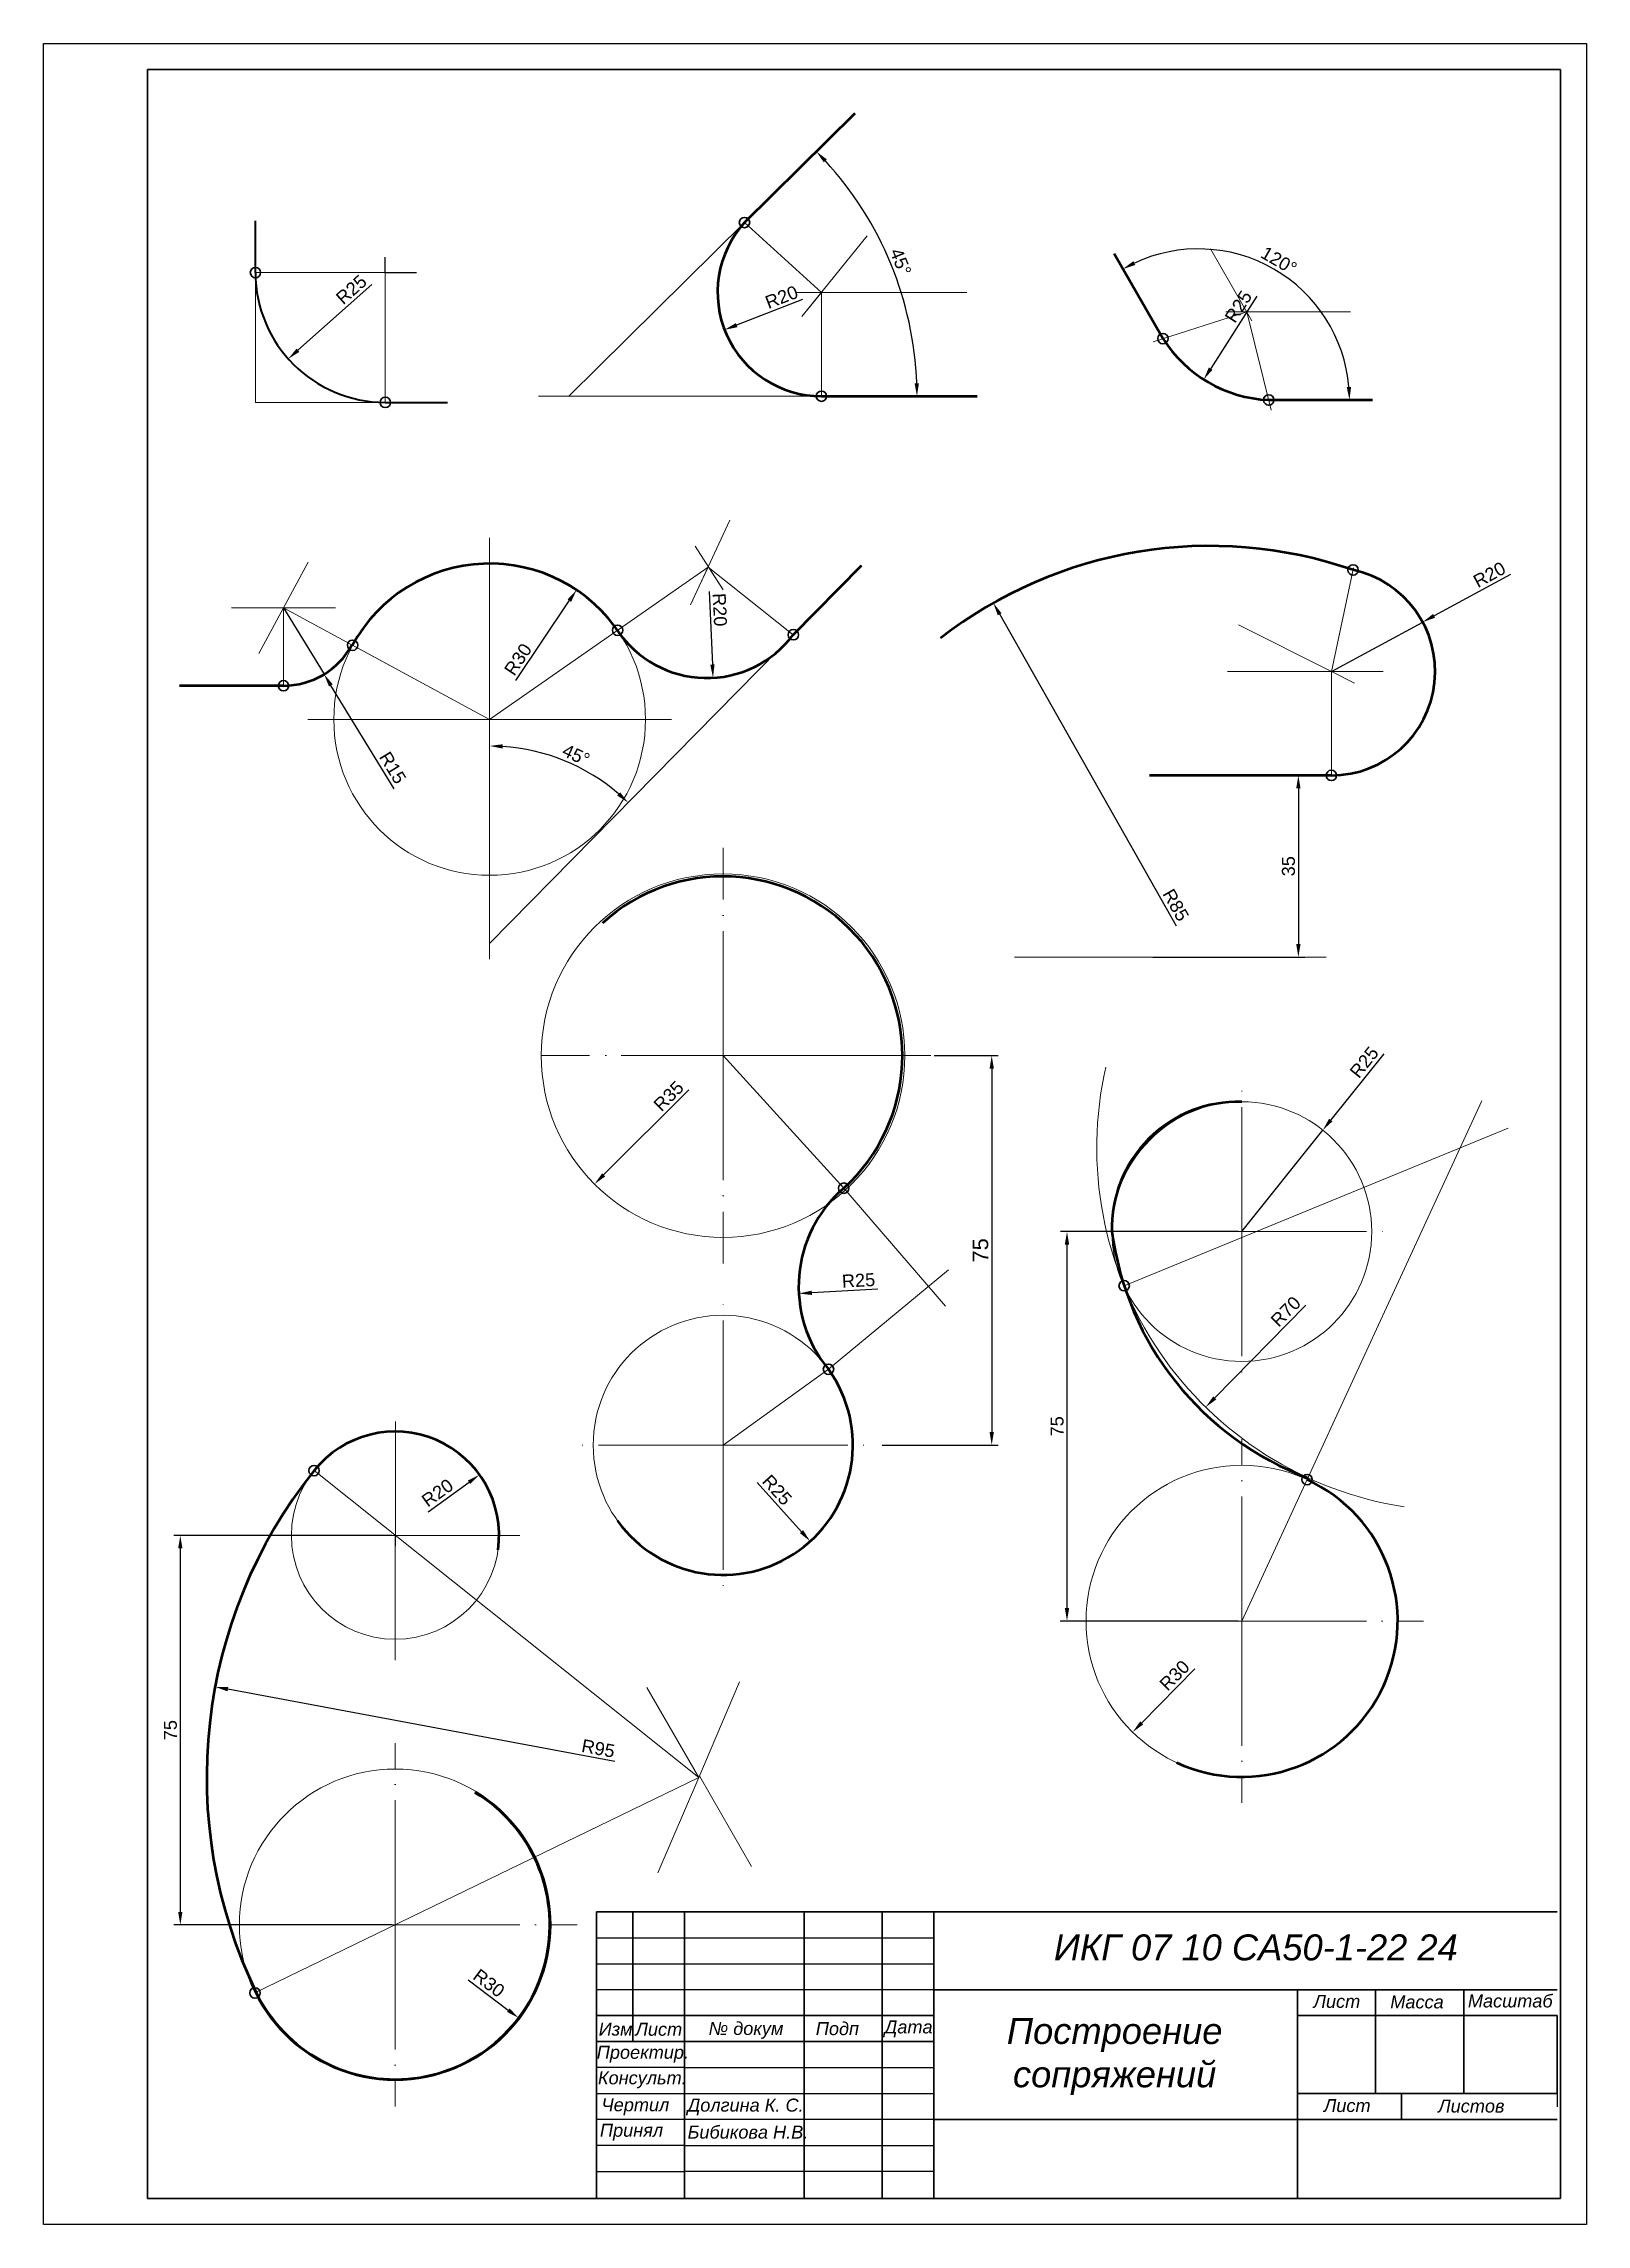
# Model space of a CAD drawing. Header units: millimetres. Extents: x 1952 to 2249, y 1576 to 1996.
import ezdxf

# ---------------------------------------------------------------- set-up
doc = ezdxf.new("R2010")
doc.units = ezdxf.units.MM
doc.linetypes.add('ACAD_ISO04W100', pattern=[30, 24, -3, 0, -3])
doc.styles.get("Standard").update_dxf_attribs({"font": 'arial.ttf'})
doc.dimstyles.new('ISO-25', dxfattribs={"dimtxt": 2.5, "dimasz": 2.5, "dimexe": 1.25, "dimexo": 0.625, "dimtad": 1, "dimtxsty": 'Standard', "dimcen": 2.5, "dimadec": 0, "dimazin": 0, "dimtfac": 1, "dimtmove": 0, "dimatfit": 3, "dimfxl": 1, "dimarcsym": 0})

# ---------------------------------------------------------------- blocks, each defined once
blk = doc.blocks.new('*D1')
at = {"color": 0, "lineweight": -2, "transparency": 16777216}
blk.add_line((2014.94, 1949.88), (2000.69, 1937.21), dxfattribs=at)
at = {"color": 0, "lineweight": 20, "transparency": 16777216}
blk.add_solid([(2000.42, 1937.52), (2000.97, 1936.9), (1998.82, 1935.55)], dxfattribs=at)
at = {"layer": 'Defpoints', "color": 0, "lineweight": 20, "transparency": 16777216}
for p in [(2017.51, 1952.16), (1998.82, 1935.55)]:
    blk.add_point(p, dxfattribs=at)
at = {"color": 0, "lineweight": 25, "transparency": 16777216, "insert": (2010.97, 1948.89), "char_height": 2.5, "attachment_point": 5, "rotation": 41.6362}
blk.add_mtext('R25', dxfattribs=at)
blk = doc.blocks.new('*D2')
at = {"color": 0, "lineweight": -2, "transparency": 16777216}
blk.add_line((2097.85, 1946.96), (2085.14, 1942.04), dxfattribs=at)
at = {"color": 0, "lineweight": 20, "transparency": 16777216}
blk.add_solid([(2084.99, 1942.43), (2085.29, 1941.65), (2082.81, 1941.14)], dxfattribs=at)
at = {"layer": 'Defpoints', "color": 0, "lineweight": 20, "transparency": 16777216}
for p in [(2101.46, 1948.35), (2082.81, 1941.14)]:
    blk.add_point(p, dxfattribs=at)
at = {"color": 0, "lineweight": 20, "transparency": 16777216, "insert": (2093.8, 1947.43), "char_height": 2.5, "attachment_point": 5, "rotation": 21.1453}
blk.add_mtext('R20', dxfattribs=at)
blk = doc.blocks.new('*D3')
at = {"color": 0, "lineweight": -2, "transparency": 16777216}
blk.add_arc((2052.84, 1928.35), 67.02, 2.1373, 42.5442, dxfattribs=at)
at = {"color": 0, "lineweight": 20, "transparency": 16777216}
for points in [[(2101.92, 1973.39), (2102.52, 1973.96), (2100.49, 1975.48)], [(2120.23, 1930.86), (2119.4, 1930.85), (2119.86, 1928.35)]]:
    blk.add_solid(points, dxfattribs=at)
at = {"layer": 'Defpoints', "color": 0, "lineweight": 20, "transparency": 16777216}
for p in [(2107.99, 1982.9), (2086.66, 1961.8), (2111.01, 1961.65), (2101.46, 1928.35), (2131.46, 1928.35)]:
    blk.add_point(p, dxfattribs=at)
at = {"color": 0, "lineweight": 20, "transparency": 16777216, "insert": (2116.72, 1954.23), "char_height": 2.5, "attachment_point": 5, "rotation": 292.0495}
blk.add_mtext('45°', dxfattribs=at)
blk = doc.blocks.new('*D4')
at = {"color": 0, "lineweight": -2, "transparency": 16777216}
blk.add_line((2185.29, 1947.64), (2176.41, 1933.68), dxfattribs=at)
at = {"color": 0, "lineweight": 20, "transparency": 16777216}
blk.add_solid([(2176.06, 1933.9), (2176.76, 1933.45), (2175.07, 1931.57)], dxfattribs=at)
at = {"layer": 'Defpoints', "color": 0, "lineweight": 20, "transparency": 16777216}
for p in [(2188.69, 1952.99), (2175.07, 1931.57)]:
    blk.add_point(p, dxfattribs=at)
at = {"color": 0, "lineweight": 20, "transparency": 16777216, "insert": (2181.74, 1945.61), "char_height": 2.5, "attachment_point": 5, "rotation": 57.5424}
blk.add_mtext('R25', dxfattribs=at)
blk = doc.blocks.new('*D5')
at = {"color": 0, "lineweight": -2, "transparency": 16777216}
blk.add_arc((2174.02, 1927.63), 29.1, 4.9234, 115.0062, dxfattribs=at)
at = {"color": 0, "lineweight": 20, "transparency": 16777216}
for points in [[(2161.91, 1953.63), (2161.53, 1954.37), (2159.5, 1952.85)], [(2203.43, 1930.14), (2202.6, 1930.1), (2203.12, 1927.63)]]:
    blk.add_solid(points, dxfattribs=at)
at = {"layer": 'Defpoints', "color": 0, "lineweight": 20, "transparency": 16777216}
for p in [(2157.81, 1955.79), (2196.32, 1946.32), (2167.21, 1939.45), (2187.58, 1927.63), (2207.58, 1927.63)]:
    blk.add_point(p, dxfattribs=at)
at = {"color": 0, "lineweight": 20, "transparency": 16777216, "insert": (2189.54, 1954.47), "char_height": 2.5, "attachment_point": 5, "rotation": 329.9648}
blk.add_mtext('120°', dxfattribs=at)
blk = doc.blocks.new('*D6')
at = {"color": 0, "lineweight": -2, "transparency": 16777216}
blk.add_arc((2037.59, 1822.93), 38.06, 49.2642, 86.2356, dxfattribs=at)
at = {"color": 0, "lineweight": 20, "transparency": 16777216}
for points in [[(2040.08, 1860.49), (2040.1, 1861.32), (2037.59, 1860.99)], [(2062.71, 1852.07), (2062.15, 1851.46), (2064.27, 1850.07)]]:
    blk.add_solid(points, dxfattribs=at)
at = {"layer": 'Defpoints', "color": 0, "lineweight": 20, "transparency": 16777216}
for p in [(2109.15, 1895.75), (2037.59, 1866.08), (2047.34, 1859.72), (2037.59, 1822.93), (2037.59, 1822.93)]:
    blk.add_point(p, dxfattribs=at)
at = {"color": 0, "lineweight": 20, "transparency": 16777216, "insert": (2054.24, 1859.25), "char_height": 2.5, "attachment_point": 5, "rotation": 335.3749}
blk.add_mtext('45°', dxfattribs=at)
blk = doc.blocks.new('*D7')
at = {"color": 0, "lineweight": -2, "transparency": 16777216}
blk.add_line((2079.84, 1890.75), (2080.47, 1876.68), dxfattribs=at)
at = {"color": 0, "lineweight": 20, "transparency": 16777216}
blk.add_solid([(2080.89, 1876.69), (2080.06, 1876.66), (2080.59, 1874.18)], dxfattribs=at)
at = {"layer": 'Defpoints', "color": 0, "lineweight": 20, "transparency": 16777216}
for p in [(2079.63, 1895.42), (2080.59, 1874.18)]:
    blk.add_point(p, dxfattribs=at)
at = {"color": 0, "lineweight": 20, "transparency": 16777216, "insert": (2081.9, 1887.23), "char_height": 2.5, "attachment_point": 5, "rotation": 272.5658}
blk.add_mtext('R20', dxfattribs=at)
blk = doc.blocks.new('*D8')
at = {"color": 0, "lineweight": -2, "transparency": 16777216}
for p, q in [((1997.9, 1887.6), (2005.72, 1874.8)), ((2019.19, 1852.72), (2007.02, 1872.66))]:
    blk.add_line(p, q, dxfattribs=at)
at = {"color": 0, "lineweight": 20, "transparency": 16777216}
blk.add_solid([(2007.38, 1872.88), (2006.67, 1872.45), (2005.72, 1874.8)], dxfattribs=at)
at = {"layer": 'Defpoints', "color": 0, "lineweight": 20, "transparency": 16777216}
for p in [(1997.9, 1887.6), (2005.72, 1874.8)]:
    blk.add_point(p, dxfattribs=at)
at = {"color": 0, "lineweight": 20, "transparency": 16777216, "insert": (2018.93, 1856.8), "char_height": 2.5, "attachment_point": 5, "rotation": 301.4034}
blk.add_mtext('R15', dxfattribs=at)
blk = doc.blocks.new('*D9')
at = {"color": 0, "lineweight": -2, "transparency": 16777216}
blk.add_line((2042.63, 1873.6), (2052.93, 1888.96), dxfattribs=at)
at = {"color": 0, "lineweight": 20, "transparency": 16777216}
blk.add_solid([(2052.58, 1889.19), (2053.27, 1888.73), (2054.32, 1891.03)], dxfattribs=at)
at = {"layer": 'Defpoints', "color": 0, "lineweight": 20, "transparency": 16777216}
for p in [(2054.32, 1891.03), (2037.59, 1866.08)]:
    blk.add_point(p, dxfattribs=at)
at = {"color": 0, "lineweight": 20, "transparency": 16777216, "insert": (2043.06, 1877.66), "char_height": 2.5, "attachment_point": 5, "rotation": 56.1611}
blk.add_mtext('R30', dxfattribs=at)
blk = doc.blocks.new('*D10')
at = {"color": 0, "lineweight": -2, "transparency": 16777216}
for p, q in [((2165.26, 1855.33), (2194.53, 1855.33)), ((2193.28, 1852.83), (2193.28, 1822.83)), ((2165.26, 1820.33), (2194.53, 1820.33))]:
    blk.add_line(p, q, dxfattribs=at)
at = {"color": 0, "lineweight": 20, "transparency": 16777216}
for points in [[(2192.87, 1852.83), (2193.7, 1852.83), (2193.28, 1855.33)], [(2192.87, 1822.83), (2193.7, 1822.83), (2193.28, 1820.33)]]:
    blk.add_solid(points, dxfattribs=at)
at = {"layer": 'Defpoints', "color": 0, "lineweight": 20, "transparency": 16777216}
for p in [(2164.63, 1855.33), (2164.63, 1820.33), (2193.28, 1820.33)]:
    blk.add_point(p, dxfattribs=at)
at = {"color": 0, "lineweight": 20, "transparency": 16777216, "insert": (2191.38, 1837.83), "char_height": 2.5, "attachment_point": 5, "rotation": 90}
blk.add_mtext('35', dxfattribs=at)
blk = doc.blocks.new('*D11')
at = {"color": 0, "lineweight": -2, "transparency": 16777216}
blk.add_line((2169.82, 1826.27), (2135.78, 1886.35), dxfattribs=at)
at = {"color": 0, "lineweight": 20, "transparency": 16777216}
blk.add_solid([(2136.14, 1886.56), (2135.42, 1886.15), (2134.55, 1888.53)], dxfattribs=at)
at = {"layer": 'Defpoints', "color": 0, "lineweight": 20, "transparency": 16777216}
for p in [(2134.55, 1888.53), (2176.23, 1814.96)]:
    blk.add_point(p, dxfattribs=at)
at = {"color": 0, "lineweight": 20, "transparency": 16777216, "insert": (2169.69, 1830.36), "char_height": 2.5, "attachment_point": 5, "rotation": 299.5349}
blk.add_mtext('R85', dxfattribs=at)
blk = doc.blocks.new('*D12')
at = {"color": 0, "lineweight": -2, "transparency": 16777216}
for p, q in [((2234.15, 1894.03), (2219.41, 1886.05)), ((2199.63, 1875.33), (2217.22, 1884.86))]:
    blk.add_line(p, q, dxfattribs=at)
at = {"color": 0, "lineweight": 20, "transparency": 16777216}
blk.add_solid([(2219.22, 1886.41), (2219.61, 1885.68), (2217.22, 1884.86)], dxfattribs=at)
at = {"layer": 'Defpoints', "color": 0, "lineweight": 20, "transparency": 16777216}
for p in [(2217.22, 1884.86), (2199.63, 1875.33)]:
    blk.add_point(p, dxfattribs=at)
at = {"color": 0, "lineweight": 20, "transparency": 16777216, "insert": (2230.07, 1893.98), "char_height": 2.5, "attachment_point": 5, "rotation": 28.4524}
blk.add_mtext('R20', dxfattribs=at)
blk = doc.blocks.new('*D13')
at = {"color": 0, "lineweight": -2, "transparency": 16777216}
for p, q in [((2018.79, 1708.95), (1976.79, 1708.95)), ((1978.04, 1706.45), (1978.04, 1636.45)), ((2018.79, 1633.95), (1976.79, 1633.95))]:
    blk.add_line(p, q, dxfattribs=at)
at = {"color": 0, "lineweight": 20, "transparency": 16777216}
for points in [[(1977.62, 1706.45), (1978.45, 1706.45), (1978.04, 1708.95)], [(1977.62, 1636.45), (1978.45, 1636.45), (1978.04, 1633.95)]]:
    blk.add_solid(points, dxfattribs=at)
at = {"layer": 'Defpoints', "color": 0, "lineweight": 20, "transparency": 16777216}
for p in [(2019.42, 1708.95), (1978.04, 1633.95), (2019.42, 1633.95)]:
    blk.add_point(p, dxfattribs=at)
at = {"color": 0, "lineweight": 20, "transparency": 16777216, "insert": (1976.14, 1671.45), "char_height": 2.5, "attachment_point": 5, "rotation": 90}
blk.add_mtext('75', dxfattribs=at)
blk = doc.blocks.new('*D14')
at = {"color": 0, "lineweight": -2, "transparency": 16777216}
blk.add_line((2061.71, 1665.38), (1987.19, 1679.33), dxfattribs=at)
at = {"color": 0, "lineweight": 20, "transparency": 16777216}
blk.add_solid([(1987.27, 1679.74), (1987.11, 1678.92), (1984.73, 1679.79)], dxfattribs=at)
at = {"layer": 'Defpoints', "color": 0, "lineweight": 20, "transparency": 16777216}
for p in [(1984.73, 1679.79), (2077.86, 1662.36)]:
    blk.add_point(p, dxfattribs=at)
at = {"color": 0, "lineweight": 20, "transparency": 16777216, "insert": (2058.5, 1667.92), "char_height": 2.5, "attachment_point": 5, "rotation": 349.3966}
blk.add_mtext('R95', dxfattribs=at)
blk = doc.blocks.new('*D15')
at = {"color": 0, "lineweight": -2, "transparency": 16777216}
blk.add_line((2025.74, 1713.5), (2033.62, 1719.18), dxfattribs=at)
at = {"color": 0, "lineweight": 20, "transparency": 16777216}
blk.add_solid([(2033.38, 1719.52), (2033.86, 1718.84), (2035.65, 1720.64)], dxfattribs=at)
at = {"layer": 'Defpoints', "color": 0, "lineweight": 20, "transparency": 16777216}
for p in [(2035.65, 1720.64), (2019.42, 1708.95)]:
    blk.add_point(p, dxfattribs=at)
at = {"color": 0, "lineweight": 20, "transparency": 16777216, "insert": (2027.55, 1717.15), "char_height": 2.5, "attachment_point": 5, "rotation": 35.7663}
blk.add_mtext('R20', dxfattribs=at)
blk = doc.blocks.new('*D16')
at = {"color": 0, "lineweight": -2, "transparency": 16777216}
blk.add_line((2033.43, 1623.38), (2041.18, 1617.52), dxfattribs=at)
at = {"color": 0, "lineweight": 20, "transparency": 16777216}
blk.add_solid([(2041.43, 1617.86), (2040.93, 1617.19), (2043.18, 1616.02)], dxfattribs=at)
at = {"layer": 'Defpoints', "color": 0, "lineweight": 20, "transparency": 16777216}
for p in [(2019.42, 1633.95), (2043.18, 1616.02)]:
    blk.add_point(p, dxfattribs=at)
at = {"color": 0, "lineweight": 20, "transparency": 16777216, "insert": (2037.45, 1622.72), "char_height": 2.5, "attachment_point": 5, "rotation": 322.9488}
blk.add_mtext('R30', dxfattribs=at)
blk = doc.blocks.new('*D17')
at = {"color": 0, "lineweight": -2, "transparency": 16777216}
blk.add_line((2075.96, 1794.79), (2059.54, 1778.38), dxfattribs=at)
at = {"color": 0, "lineweight": 20, "transparency": 16777216}
blk.add_solid([(2059.24, 1778.67), (2059.83, 1778.08), (2057.77, 1776.61)], dxfattribs=at)
at = {"layer": 'Defpoints', "color": 0, "lineweight": 20, "transparency": 16777216}
for p in [(2082.53, 1801.35), (2057.77, 1776.61)]:
    blk.add_point(p, dxfattribs=at)
at = {"color": 0, "lineweight": 20, "transparency": 16777216, "insert": (2072.05, 1793.57), "char_height": 2.5, "width": 17.478, "attachment_point": 5, "rotation": 44.9764}
blk.add_mtext('R35', dxfattribs=at)
blk = doc.blocks.new('*D18')
at = {"color": 0, "linetype": 'ACAD_ISO04W100', "lineweight": -2, "transparency": 16777216}
blk.add_line((2112.33, 1756.36), (2099.61, 1755.67), dxfattribs=at)
at = {"color": 0, "linetype": 'ACAD_ISO04W100', "lineweight": 20, "transparency": 16777216}
blk.add_solid([(2099.59, 1756.09), (2099.64, 1755.26), (2097.12, 1755.54)], dxfattribs=at)
at = {"layer": 'Defpoints', "color": 0, "linetype": 'ACAD_ISO04W100', "lineweight": 20, "transparency": 16777216}
for p in [(2122.08, 1756.89), (2097.12, 1755.54)]:
    blk.add_point(p, dxfattribs=at)
at = {"color": 0, "linetype": 'ACAD_ISO04W100', "lineweight": 20, "transparency": 16777216, "insert": (2108.61, 1758.06), "char_height": 2.5, "width": 44.4565, "attachment_point": 5, "rotation": 3.0915}
blk.add_mtext('R25', dxfattribs=at)
blk = doc.blocks.new('*D19')
at = {"color": 0, "linetype": 'ACAD_ISO04W100', "lineweight": -2, "transparency": 16777216}
blk.add_line((2089.08, 1719.11), (2097.63, 1709.67), dxfattribs=at)
at = {"color": 0, "linetype": 'ACAD_ISO04W100', "lineweight": 20, "transparency": 16777216}
blk.add_solid([(2097.94, 1709.95), (2097.32, 1709.39), (2099.3, 1707.82)], dxfattribs=at)
at = {"layer": 'Defpoints', "color": 0, "linetype": 'ACAD_ISO04W100', "lineweight": 20, "transparency": 16777216}
for p in [(2082.53, 1726.35), (2099.3, 1707.82)]:
    blk.add_point(p, dxfattribs=at)
at = {"color": 0, "linetype": 'ACAD_ISO04W100', "lineweight": 20, "transparency": 16777216, "insert": (2092.92, 1717.7), "char_height": 2.5, "width": 28.5246, "attachment_point": 5, "rotation": 312.1539}
blk.add_mtext('R25', dxfattribs=at)
blk = doc.blocks.new('*D20')
at = {"color": 0, "lineweight": -2, "transparency": 16777216}
for p, q in [((2123.15, 1801.35), (2135.5, 1801.35)), ((2134.25, 1798.85), (2134.25, 1728.85)), ((2113.15, 1726.35), (2135.5, 1726.35))]:
    blk.add_line(p, q, dxfattribs=at)
at = {"color": 0, "lineweight": 20, "transparency": 16777216}
for points in [[(2133.83, 1798.85), (2134.66, 1798.85), (2134.25, 1801.35)], [(2133.83, 1728.85), (2134.66, 1728.85), (2134.25, 1726.35)]]:
    blk.add_solid(points, dxfattribs=at)
at = {"layer": 'Defpoints', "color": 0, "lineweight": 20, "transparency": 16777216}
for p in [(2122.53, 1801.35), (2112.53, 1726.35), (2134.25, 1726.35)]:
    blk.add_point(p, dxfattribs=at)
at = {"color": 0, "lineweight": 20, "transparency": 16777216, "insert": (2132.09, 1763.85), "char_height": 2.5, "width": 33.6253, "attachment_point": 5, "rotation": 90}
blk.add_mtext('{\\H1.2x;75}', dxfattribs=at)
blk = doc.blocks.new('*D21')
at = {"color": 0, "lineweight": -2, "transparency": 16777216}
blk.add_line((2173.33, 1683.23), (2163.13, 1672.84), dxfattribs=at)
at = {"color": 0, "lineweight": 20, "transparency": 16777216}
blk.add_solid([(2162.83, 1673.13), (2163.42, 1672.55), (2161.37, 1671.06)], dxfattribs=at)
at = {"layer": 'Defpoints', "color": 0, "lineweight": 20, "transparency": 16777216}
for p in [(2182.4, 1692.46), (2161.37, 1671.06)]:
    blk.add_point(p, dxfattribs=at)
at = {"color": 0, "lineweight": 20, "transparency": 16777216, "insert": (2169.45, 1681.99), "char_height": 2.5, "attachment_point": 5, "rotation": 45.5006}
blk.add_mtext('R30', dxfattribs=at)
blk = doc.blocks.new('*D22')
at = {"color": 0, "lineweight": -2, "transparency": 16777216}
blk.add_line((2194.73, 1753.32), (2177.18, 1735.43), dxfattribs=at)
at = {"color": 0, "lineweight": 20, "transparency": 16777216}
blk.add_solid([(2176.89, 1735.72), (2177.48, 1735.14), (2175.43, 1733.65)], dxfattribs=at)
at = {"layer": 'Defpoints', "color": 0, "lineweight": 20, "transparency": 16777216}
for p in [(2224.44, 1783.59), (2175.43, 1733.65)]:
    blk.add_point(p, dxfattribs=at)
at = {"color": 0, "lineweight": 20, "transparency": 16777216, "insert": (2190.85, 1752.07), "char_height": 2.5, "attachment_point": 5, "rotation": 45.54}
blk.add_mtext('R70', dxfattribs=at)
blk = doc.blocks.new('*D23')
at = {"color": 0, "lineweight": -2, "transparency": 16777216}
for p, q in [((2209.71, 1801.72), (2199.54, 1788.96)), ((2182.4, 1767.46), (2197.98, 1787.01))]:
    blk.add_line(p, q, dxfattribs=at)
at = {"color": 0, "lineweight": 20, "transparency": 16777216}
blk.add_solid([(2199.21, 1789.22), (2199.86, 1788.7), (2197.98, 1787.01)], dxfattribs=at)
at = {"layer": 'Defpoints', "color": 0, "lineweight": 20, "transparency": 16777216}
for p in [(2197.98, 1787.01), (2182.4, 1767.46)]:
    blk.add_point(p, dxfattribs=at)
at = {"color": 0, "lineweight": 20, "transparency": 16777216, "insert": (2205.96, 1800.08), "char_height": 2.5, "attachment_point": 5, "rotation": 51.4501}
blk.add_mtext('R25', dxfattribs=at)
blk = doc.blocks.new('*D24')
at = {"color": 0, "lineweight": -2, "transparency": 16777216}
for p, q in [((2181.77, 1767.46), (2147.49, 1767.46)), ((2148.74, 1764.96), (2148.74, 1694.96)), ((2181.77, 1692.46), (2147.49, 1692.46))]:
    blk.add_line(p, q, dxfattribs=at)
at = {"color": 0, "lineweight": 20, "transparency": 16777216}
for points in [[(2148.32, 1764.96), (2149.16, 1764.96), (2148.74, 1767.46)], [(2148.32, 1694.96), (2149.16, 1694.96), (2148.74, 1692.46)]]:
    blk.add_solid(points, dxfattribs=at)
at = {"layer": 'Defpoints', "color": 0, "lineweight": 20, "transparency": 16777216}
for p in [(2182.4, 1767.46), (2148.74, 1692.46), (2182.4, 1692.46)]:
    blk.add_point(p, dxfattribs=at)
at = {"color": 0, "lineweight": 20, "transparency": 16777216, "insert": (2146.84, 1729.96), "char_height": 2.5, "attachment_point": 5, "rotation": 90}
blk.add_mtext('75', dxfattribs=at)

msp = doc.modelspace()

# ---------------------------------------------------------------- linework, layer by layer
for p, q in [((1951.728, 1576.26), (1951.728, 1996.26)), ((1951.728, 1996.26), (2248.728, 1996.26)), ((2248.728, 1996.26), (2248.728, 1576.26)), ((2248.728, 1576.26), (1951.728, 1576.26))]:
    msp.add_line(p, q)
at = {"lineweight": 30}
for p, q in [((1971.728, 1991.26), (2243.728, 1991.26)), ((1971.728, 1581.26), (1971.728, 1991.26)), ((2243.728, 1991.26), (2243.728, 1581.26)), ((2058.136, 1581.463), (2058.136, 1636.463)), ((2058.136, 1581.463), (2058.136, 1636.463)), ((2058.136, 1636.463), (2243.136, 1636.463)), ((2058.136, 1636.463), (2065.136, 1636.463)), ((2058.136, 1636.463), (2065.136, 1636.463)), ((2065.136, 1636.463), (2065.136, 1631.463)), ((2065.136, 1636.463), (2075.136, 1636.463)), ((2075.136, 1636.463), (2075.136, 1631.463)), ((2098.136, 1631.463), (2098.136, 1636.463)), ((2098.136, 1636.463), (2113.136, 1636.463)), ((2113.136, 1636.463), (2113.136, 1631.463)), ((2123.136, 1631.463), (2123.136, 1636.463)), ((2123.136, 1636.463), (2123.136, 1621.463)), ((2243.136, 1636.463), (2193.136, 1636.463)), ((2058.136, 1631.463), (2058.136, 1626.463)), ((2065.136, 1631.463), (2065.136, 1611.463)), ((2075.136, 1631.463), (2075.136, 1611.463)), ((2098.136, 1631.463), (2098.136, 1611.463)), ((2113.136, 1631.463), (2113.136, 1611.463)), ((2123.136, 1626.463), (2123.136, 1631.463)), ((2123.136, 1631.463), (2123.136, 1626.463)), ((2123.136, 1626.463), (2123.136, 1621.463)), ((2058.136, 1621.463), (2058.136, 1616.463)), ((2123.136, 1616.463), (2123.136, 1621.463)), ((2123.136, 1621.463), (2123.136, 1616.463)), ((2123.136, 1621.463), (2193.136, 1621.463)), ((2193.136, 1621.463), (2243.136, 1621.463)), ((2193.136, 1616.463), (2193.136, 1621.463)), ((2193.136, 1621.463), (2193.136, 1596.463)), ((2225.136, 1621.463), (2208.136, 1621.463)), ((2208.136, 1621.463), (2208.136, 1616.463)), ((2225.136, 1616.463), (2225.136, 1621.463)), ((2058.136, 1616.463), (2123.136, 1616.463)), ((2123.136, 1616.463), (2123.136, 1611.463)), ((2208.136, 1616.463), (2193.136, 1616.463)), ((2193.136, 1601.463), (2193.136, 1616.463)), ((2208.136, 1616.463), (2225.136, 1616.463)), ((2225.136, 1616.463), (2208.136, 1616.463)), ((2225.136, 1616.463), (2208.136, 1616.463)), ((2208.136, 1616.463), (2208.136, 1601.463)), ((2243.136, 1616.463), (2225.136, 1616.463)), ((2225.136, 1601.463), (2225.136, 1616.463)), ((2243.136, 1616.463), (2243.136, 1601.463)), ((2243.136, 1616.463), (2243.136, 1601.463)), ((2123.136, 1611.463), (2058.136, 1611.463)), ((2058.136, 1611.463), (2086.817, 1611.463)), ((2075.136, 1611.463), (2075.136, 1581.463)), ((2075.136, 1611.463), (2075.136, 1606.463)), ((2098.136, 1611.463), (2098.136, 1581.463)), ((2113.136, 1611.463), (2113.136, 1581.463)), ((2123.136, 1606.463), (2123.136, 1611.463)), ((2123.136, 1611.463), (2123.136, 1581.463)), ((2058.136, 1606.463), (2058.136, 1601.463)), ((2075.136, 1606.463), (2075.136, 1601.463)), ((2123.136, 1581.463), (2123.136, 1606.463)), ((2075.136, 1601.463), (2075.136, 1596.463)), ((2123.136, 1601.463), (2123.136, 1596.463)), ((2208.136, 1601.463), (2193.136, 1601.463)), ((2193.136, 1596.463), (2193.136, 1601.463)), ((2193.136, 1601.463), (2193.136, 1581.463)), ((2208.136, 1601.463), (2225.136, 1601.463)), ((2225.136, 1601.463), (2208.136, 1601.463)), ((2243.136, 1601.463), (2213.136, 1601.463)), ((2213.136, 1601.463), (2213.136, 1596.463)), ((2243.136, 1601.463), (2225.136, 1601.463)), ((2075.136, 1596.463), (2075.136, 1591.463)), ((2193.136, 1596.463), (2123.136, 1596.463)), ((2213.136, 1596.463), (2193.136, 1596.463)), ((2213.136, 1596.463), (2243.136, 1596.463)), ((2243.136, 1596.463), (2213.136, 1596.463)), ((2058.136, 1591.463), (2058.136, 1586.463)), ((2123.136, 1591.463), (2123.136, 1586.463)), ((2243.728, 1581.26), (1971.728, 1581.26))]:
    msp.add_line(p, q, dxfattribs=at)
at = {"color": 4, "lineweight": 50}
for p, q in [((2086.659, 1961.802), (2107.99, 1982.897)), ((2167.211, 1939.454), (2157.805, 1955.791)), ((2101.463, 1928.355), (2131.463, 1928.355)), ((2187.575, 1927.625), (2207.575, 1927.625)), ((2096.056, 1882.422), (2109.151, 1895.747)), ((1997.902, 1872.599), (1977.902, 1872.599)), ((2199.632, 1855.327), (2164.632, 1855.327))]:
    msp.add_line(p, q, dxfattribs=at)
at = {"color": 4, "lineweight": 40}
for p, q in [((1992.509, 1952.161), (1992.509, 1962.161)), ((2017.509, 1927.161), (2029.509, 1927.161))]:
    msp.add_line(p, q, dxfattribs=at)
at = {"lineweight": 20}
for p, q in [((2086.659, 1961.802), (2052.838, 1928.355)), ((2101.463, 1948.355), (2086.659, 1961.802)), ((2097.678, 1943.7), (2110.296, 1959.217)), ((2184.346, 1942.854), (2176.345, 1956.71)), ((2129.463, 1948.355), (2096.463, 1948.355)), ((2101.463, 1948.355), (2097.678, 1943.7)), ((2101.463, 1948.355), (2099.463, 1948.355)), ((2099.463, 1948.355), (2129.463, 1948.355)), ((2101.463, 1948.355), (2101.463, 1938.355)), ((2183.346, 1944.586), (2165.305, 1938.848)), ((2183.346, 1944.586), (2179.346, 1944.586)), ((2179.346, 1944.586), (2203.346, 1944.586)), ((2183.346, 1944.586), (2188.059, 1925.684)), ((2101.463, 1938.355), (2101.463, 1928.355)), ((2101.463, 1928.355), (2047.027, 1928.355)), ((2076.278, 1888.161), (2083.827, 1904.502)), ((2037.592, 1866.083), (2037.592, 1901.083)), ((2082.544, 1891.05), (2077.141, 1899.465)), ((1993.144, 1878.804), (2002.661, 1896.395)), ((2037.592, 1822.929), (2109.151, 1895.747)), ((2079.633, 1895.423), (2037.592, 1866.083)), ((2079.633, 1895.423), (2077.956, 1891.792)), ((2079.633, 1895.423), (2096.056, 1882.422)), ((2079.842, 1895.258), (2082.544, 1891.05)), ((2203.913, 1895.327), (2199.632, 1875.327)), ((2077.956, 1891.792), (2076.278, 1888.161)), ((1997.902, 1887.599), (1987.902, 1887.599)), ((1987.902, 1887.599), (2007.902, 1887.599)), ((1997.902, 1887.599), (1993.144, 1878.804)), ((1997.902, 1887.599), (1997.902, 1872.599)), ((1997.902, 1887.599), (2037.592, 1866.083)), ((2199.632, 1875.327), (2181.767, 1884.32)), ((2037.592, 1866.083), (2011.089, 1880.451)), ((2199.632, 1875.327), (2179.632, 1875.327)), ((2199.632, 1875.327), (2199.632, 1855.327)), ((2199.632, 1875.327), (2204.632, 1875.327)), ((2199.632, 1875.327), (2204.098, 1873.079)), ((2204.632, 1875.327), (2209.632, 1875.327)), ((2037.592, 1866.083), (2002.592, 1866.083)), ((2037.592, 1866.083), (2037.592, 1822.929)), ((2037.592, 1866.083), (2072.592, 1866.083)), ((2037.592, 1822.929), (2037.592, 1819.929)), ((2178.632, 1820.327), (2138.632, 1820.327)), ((2178.632, 1820.327), (2198.632, 1820.327)), ((2082.526, 1801.349), (2105.76, 1775.825)), ((2228.633, 1792.671), (2194.967, 1719.698)), ((2233.695, 1787.388), (2159.746, 1757.04)), ((2105.76, 1775.825), (2125.344, 1753.1)), ((2125.932, 1760.076), (2102.822, 1740.947)), ((2102.822, 1740.947), (2082.526, 1726.349)), ((2077.857, 1662.357), (2003.782, 1721.422)), ((2194.967, 1719.698), (2182.4, 1692.457)), ((2077.857, 1662.357), (2085.686, 1680.761)), ((2077.857, 1662.357), (1992.415, 1620.828)), ((2077.857, 1662.357), (2069.999, 1643.965)), ((2069.999, 1643.965), (2077.857, 1662.357)), ((2078.046, 1662.545), (2088.023, 1645.212))]:
    msp.add_line(p, q, dxfattribs=at)
at = {"lineweight": 25}
for p, q in [((2017.509, 1952.161), (2017.509, 1955.161)), ((2017.509, 1952.161), (2023.509, 1952.161)), ((2058.136, 1631.463), (2113.136, 1631.463)), ((2075.136, 1631.463), (2098.136, 1631.463)), ((2113.136, 1631.463), (2123.136, 1631.463)), ((2058.136, 1626.463), (2123.136, 1626.463)), ((2123.136, 1621.463), (2058.136, 1621.463)), ((2193.136, 1621.463), (2193.136, 1618.969)), ((2058.136, 1616.463), (2058.136, 1614.012)), ((2058.136, 1611.463), (2058.136, 1608.971)), ((2075.136, 1608.971), (2075.136, 1604.006)), ((2075.136, 1606.463), (2058.136, 1606.463)), ((2075.136, 1606.463), (2123.136, 1606.463)), ((2058.136, 1604.006), (2058.136, 1599.041)), ((2058.136, 1601.463), (2075.136, 1601.463)), ((2075.136, 1601.463), (2123.136, 1601.463)), ((2243.136, 1601.463), (2243.136, 1598.928)), ((2075.136, 1596.463), (2058.136, 1596.463)), ((2123.136, 1596.463), (2075.136, 1596.463)), ((2098.136, 1599.041), (2098.136, 1593.955)), ((2075.136, 1591.463), (2058.136, 1591.463)), ((2075.136, 1591.463), (2123.136, 1591.463)), ((2058.136, 1586.463), (2075.136, 1586.463)), ((2123.136, 1586.463), (2075.136, 1586.463))]:
    msp.add_line(p, q, dxfattribs=at)
at = {"linetype": 'ACAD_ISO04W100', "lineweight": 20}
for p, q in [((2082.526, 1801.349), (2082.526, 1841.349)), ((2117.041, 1801.349), (2047.526, 1801.349)), ((2082.526, 1801.349), (2122.526, 1801.349)), ((2082.526, 1801.349), (2082.526, 1761.349)), ((2182.4, 1767.457), (2182.4, 1797.457)), ((2182.4, 1767.457), (2152.4, 1767.457)), ((2182.4, 1767.457), (2182.4, 1737.457)), ((2182.4, 1767.457), (2212.4, 1767.457)), ((2082.526, 1726.349), (2082.526, 1756.349)), ((2019.499, 1706.872), (2019.499, 1731.872)), ((2082.526, 1726.349), (2052.526, 1726.349)), ((2082.526, 1726.349), (2082.526, 1696.349)), ((2082.526, 1726.349), (2112.526, 1726.349)), ((2182.4, 1692.457), (2182.4, 1727.457)), ((2019.419, 1708.953), (1994.419, 1708.953)), ((2019.419, 1708.953), (2044.419, 1708.953)), ((2019.419, 1708.953), (2019.419, 1683.953)), ((2182.4, 1692.457), (2147.4, 1692.457)), ((2182.4, 1692.457), (2217.4, 1692.457)), ((2182.4, 1692.457), (2182.4, 1657.457)), ((2077.857, 1662.357), (2067.881, 1679.691)), ((2019.419, 1633.953), (2019.419, 1668.953)), ((2019.419, 1633.953), (1984.419, 1633.953)), ((2019.419, 1633.953), (2019.419, 1598.953)), ((2019.419, 1633.953), (2054.419, 1633.953))]:
    msp.add_line(p, q, dxfattribs=at)
at = {"lineweight": 20}
msp.add_lwpolyline([(2017.509, 1952.161), (1992.509, 1952.161), (1992.509, 1927.161), (2017.509, 1927.161)], close=True, dxfattribs=at)
at = {"lineweight": 30}
for centre in [(2086.659, 1961.802), (1992.509, 1952.161), (2167.211, 1939.454), (2017.509, 1927.161), (2101.463, 1928.355), (2187.575, 1927.625), (2203.819, 1894.884), (2062.226, 1883.275), (2096.056, 1882.422), (2011.218, 1880.381), (1997.902, 1872.599), (2199.632, 1855.327), (2105.76, 1775.825), (2159.746, 1757.04), (2102.822, 1740.947), (2003.782, 1721.422), (2194.967, 1719.698), (1992.415, 1620.828)]:
    msp.add_circle(centre, 1, dxfattribs=at)
at = {"lineweight": 20}
for centre, radius in [((2037.592, 1866.083), 30), ((2082.526, 1801.349), 35), ((2182.4, 1767.457), 25), ((2082.526, 1726.349), 25), ((2019.419, 1708.953), 20), ((2182.4, 1692.457), 30), ((2019.419, 1633.953), 30)]:
    msp.add_circle(centre, radius, dxfattribs=at)
at = {"color": 4, "lineweight": 50}
for centre, radius, start, end in [((2101.463, 1948.355), 20, 137.74985, 270), ((2188.694, 1952.994), 25.394, 212.22152, 267.47537), ((2176.228, 1814.962), 84.55, 70.95439, 127.83905), ((2037.592, 1866.083), 30.04, 33.00375, 151.53757), ((2199.632, 1875.327), 20, 270, 77.9157), ((2079.419, 1894.858), 20.771, 213.96952, 323.22014), ((1997.902, 1887.599), 15, 270, 331.53757), ((2082.526, 1801.349), 34.515, 312.31025, 132.31025), ((2181.648, 1768.209), 24.26, 88.22393, 181.77607), ((2122.08, 1756.888), 25, 130.75519, 219.61638), ((2215.703, 1775.113), 58.804, 187.48078, 249.51084), ((2082.526, 1726.349), 25, 215.72481, 35.72481), ((2019.419, 1708.953), 20, 352.05755, 141.43249), ((2077.857, 1662.357), 94.741, 141.43249, 205.92195), ((2182.4, 1692.457), 30, 245.23408, 65.23408), ((2019.419, 1633.953), 29.766, 205.92195, 58.96656)]:
    msp.add_arc(centre, radius, start, end, dxfattribs=at)
at = {"color": 4, "lineweight": 40}
msp.add_arc((2017.509, 1952.161), 25, 180, 270, dxfattribs=at)
at = {"lineweight": 20}
msp.add_arc((2224.444, 1783.591), 69.975, 167.16255, 261.10235, dxfattribs=at)

# ---------------------------------------------------------------- texts
at = {"lineweight": 25}
for s, width, gutter_width, heights, insert, char_height, attachment_point in [('{\\fArial|b0|i1|c204|p34;ИКГ 07 10 СА50-1-22 24}', 92.45904, 12.5, [13.923], (2146.22, 1632.106), 5, 1), ('{\\fArial|b0|i1|c204|p34;Построение сопряжений}', 58.84504, 12.5, [22.601], (2157.908, 1608.577), 5, 5), ('{\\fArial|b0|i1|c204|p34;Проектир.}', 31.89319, 12.5, [0], (2058.206, 1610.656), 2.5, 1), ('{\\fArial|b0|i1|c204|p34;Консульт.}', 37.56671, 12.5, [0], (2058.435, 1605.734), 2.5, 1), ('{\\fArial|b0|i1|c204|p34;Чертил}', 29.90021, 12.5, [0], (2059.126, 1600.544), 2.5, 1), ('{\\fArial|b0|i1|c204|p34;Долгина К. С.}', 34.96024, 12.5, [0], (2075.684, 1600.48), 2.5, 1), ('{\\fArial|b0|i1|c204|p34;Принял}', 24.0735, 12.5, [0], (2058.819, 1595.641), 2.5, 1), ('{\\fArial|b0|i1|c204|p34;Бибикова Н.В.}', 40.54096, 12.001, [7.203], (2075.703, 1595.281), 2.5, 1)]:
    msp.add_mtext_dynamic_manual_height_columns(s, width=width, gutter_width=gutter_width, heights=heights, dxfattribs=dict(at, insert=insert, char_height=char_height, attachment_point=attachment_point))
at = {"lineweight": 30, "char_height": 2.5, "attachment_point": 1}
for s, width, insert in [('\\pxt6;{\\fArial|b0|i1|c204|p34;Лист}', 36.97697, (2196.205, 1620.465)), ('\\pxt6;{\\fArial|b0|i1|c204|p34;Лист}', 36.97697, (2196.205, 1620.465)), ('\\pxt6;{\\fArial|b0|i1|c204|p34;Лист}', 36.97697, (2196.205, 1620.465)), ('{\\fArial|b0|i1|c204|p34;Масса}', 21.55117, (2210.977, 1620.355)), ('{\\fArial|b0|i1|c204|p34;Масштаб}', 8.88831, (2225.919, 1620.542)), ('{\\fArial|b0|i1|c204|p34;Изм}', 21.93142, (2058.593, 1615.124)), ('{\\fArial|b0|i1|c204|p34;Лист}', 3.95343, (2065.665, 1615.089)), ('{\\fArial|b0|i1|c204|p34;№ докум}', 20.81892, (2079.736, 1615.247)), ('\\pxt5;{\\fArial|b0|i1|c204|p34;Подп}', 17.81256, (2100.375, 1615.215)), ('{\\fArial|b0|i1|c204|p34;Дата}', 20.25138, (2113.616, 1615.541)), ('{\\fArial|b0|i1|c204|p34;Лист}', 18.11761, (2198.196, 1600.4)), ('{\\fArial|b0|i1|c204|p34;Листов}', 28.34529, (2220.207, 1600.303))]:
    msp.add_mtext_dynamic_manual_height_columns(s, width=width, gutter_width=12.5, heights=[0], dxfattribs=dict(at, insert=insert))

# ---------------------------------------------------------------- dimensions: what is measured, and where the dimension line sits
at = {"lineweight": 20}
for base, line1, line2, picture, middle in [((2111.006, 1961.651), ((2101.463, 1928.355), (2131.463, 1928.355)), ((2086.659, 1961.802), (2107.99, 1982.897)), '*D3', (2114.959, 1953.516)), ((2047.335, 1859.719), ((2037.592, 1822.929), (2109.151, 1895.747)), ((2037.592, 1866.083), (2037.592, 1822.929)), '*D6', (2053.45, 1857.526))]:
    dim = msp.add_angular_dim_2l(base=base, line1=line1, line2=line2, dimstyle='ISO-25', dxfattribs=at)
    dim.commit()
    dim.dimension.update_dxf_attribs({"geometry": picture, "text_midpoint": middle, "dimtype": 162})
dim = msp.add_angular_dim_2l(base=(2196.323, 1946.323), line1=((2187.575, 1927.625), (2207.575, 1927.625)), line2=((2167.211, 1939.454), (2157.805, 1955.791)), dimstyle='ISO-25', dxfattribs=at)
dim.commit()
dim.dimension.update_dxf_attribs({"geometry": '*D5', "text_midpoint": (2189.54, 1954.466)})
at = {"lineweight": 25}
dim = msp.add_radius_dim(center=(2017.509, 1952.161), mpoint=(1998.825, 1935.551), dimstyle='ISO-25', dxfattribs=at)
dim.commit()
dim.dimension.update_dxf_attribs({"geometry": '*D1', "text_midpoint": (2012.231, 1947.469), "dimtype": 164})
at = {"lineweight": 20}
for center, mpoint, picture, middle in [((2101.463, 1948.355), (2082.81, 1941.14), '*D2', (2094.49, 1945.658)), ((2199.632, 1875.327), (2217.216, 1884.856), '*D12', (2230.978, 1892.313)), ((1997.902, 1887.599), (2005.718, 1874.796), '*D8', (2017.307, 1855.814)), ((2182.4, 1767.457), (2197.98, 1787.009), '*D23', (2207.449, 1798.892)), ((2019.419, 1708.953), (2035.647, 1720.643), '*D15', (2028.663, 1715.612)), ((2182.4, 1692.457), (2161.373, 1671.059), '*D21', (2170.806, 1680.659))]:
    dim = msp.add_radius_dim(center=center, mpoint=mpoint, dimstyle='ISO-25', dxfattribs=at)
    dim.commit()
    dim.dimension.update_dxf_attribs({"geometry": picture, "text_midpoint": middle, "dimtype": 164})
for center, mpoint, text, picture, middle in [((2188.694, 1952.994), (2175.066, 1931.567), 'R25', '*D4', (2183.346, 1944.586)), ((2079.633, 1895.423), (2080.585, 1874.178), 'R20', '*D7', (2080.004, 1887.147)), ((2037.592, 1866.083), (2054.32, 1891.035), 'R30', '*D9', (2044.641, 1876.597)), ((2176.228, 1814.962), (2134.549, 1888.526), 'R85', '*D11', (2168.035, 1829.422)), ((2082.526, 1801.349), (2057.767, 1776.611), 'R35', '*D17', (2073.398, 1792.229)), ((2224.444, 1783.591), (2175.433, 1733.647), 'R70', '*D22', (2192.207, 1750.74)), ((2077.857, 1662.357), (1984.734, 1679.79), 'R95', '*D14', (2058.146, 1666.047)), ((2019.419, 1633.953), (2043.175, 1616.018), 'R30', '*D16', (2036.306, 1621.205))]:
    dim = msp.add_radius_dim(center=center, mpoint=mpoint, text=text, dimstyle='ISO-25', dxfattribs=at)
    dim.commit()
    dim.dimension.update_dxf_attribs({"geometry": picture, "text_midpoint": middle, "dimtype": 164})
at = {"color": 0, "lineweight": 20}
dim = msp.add_aligned_dim(p1=(2164.632, 1855.327), p2=(2164.632, 1820.327), distance=28.653, dimstyle='ISO-25', dxfattribs=at)
dim.commit()
dim.dimension.update_dxf_attribs({"geometry": '*D10', "text_midpoint": (2191.383, 1837.827)})
at = {"lineweight": 20}
dim = msp.add_linear_dim(base=(2134.245, 1726.349), p1=(2122.526, 1801.349), p2=(2112.526, 1726.349), angle=90, text='{\\H1.2x;75}', dimstyle='ISO-25', dxfattribs=at)
dim.commit()
dim.dimension.update_dxf_attribs({"geometry": '*D20', "text_midpoint": (2134.245, 1763.849), "dimtype": 160})
for base, p1, p2, picture, middle in [((2148.741, 1692.457), (2182.4, 1767.457), (2182.4, 1692.457), '*D24', (2148.741, 1729.957)), ((1978.036, 1633.953), (2019.419, 1708.953), (2019.419, 1633.953), '*D13', (1978.036, 1671.453))]:
    dim = msp.add_linear_dim(base=base, p1=p1, p2=p2, angle=90, dimstyle='ISO-25', dxfattribs=at)
    dim.commit()
    dim.dimension.update_dxf_attribs({"geometry": picture, "text_midpoint": middle, "dimtype": 160})
at = {"linetype": 'ACAD_ISO04W100', "lineweight": 20}
for center, mpoint, picture, middle in [((2122.08, 1756.888), (2097.117, 1755.539), '*D18', (2108.717, 1756.166)), ((2082.526, 1726.349), (2099.304, 1707.816), '*D19', (2091.508, 1716.428))]:
    dim = msp.add_radius_dim(center=center, mpoint=mpoint, text='R25', dimstyle='ISO-25', dxfattribs=at)
    dim.commit()
    dim.dimension.update_dxf_attribs({"geometry": picture, "text_midpoint": middle, "dimtype": 164})

doc.saveas('drawing.dxf')
